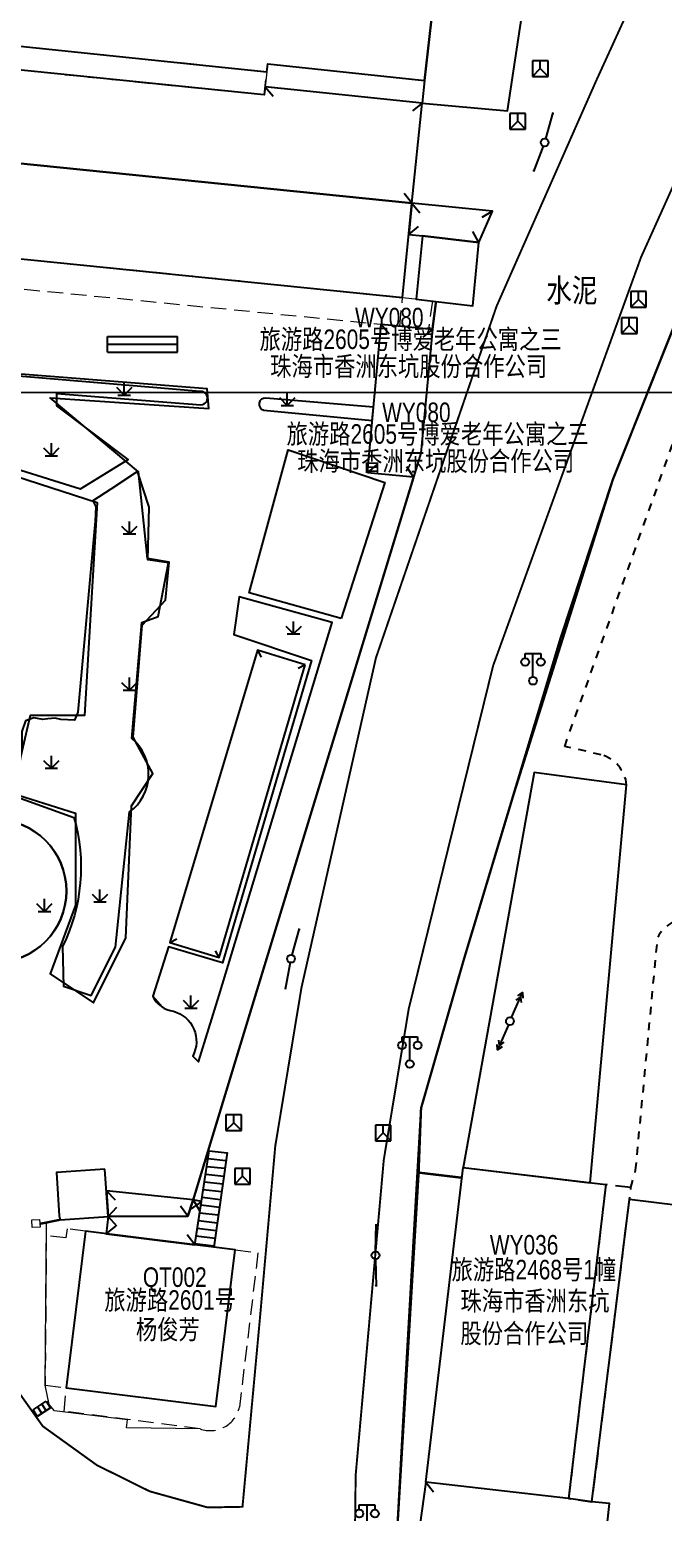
# Model space of a CAD drawing. Extents: x 396500 to 398250, y 1005980 to 1008200.
# Drawn here: x 397127.5 to 397168.1, y 1006658.4 to 1006753.2 of the extents above; entities that cross this region are included whole.
import ezdxf
from ezdxf.enums import TextEntityAlignment as Align

# ---------------------------------------------------------------- set-up
doc = ezdxf.new("R2010")
doc.units = 0
doc.header["$LTSCALE"] = 0.5
doc.linetypes.add('X5', pattern=[3, 2, -1])
doc.linetypes.add('X6', pattern=[2, 1, -1])
doc.layers.get('0').update_dxf_attribs({"linetype": 'CONTINUOUS'})
doc.layers.add('ASSIST', color=7, linetype='CONTINUOUS', plot=False)
for name, color, linetype in [('DLDW', 11, 'CONTINUOUS'), ('DLSS', 4, 'CONTINUOUS'), ('DMTZ', 3, 'CONTINUOUS'), ('GXYZ', 2, 'CONTINUOUS'), ('JMD', 6, 'CONTINUOUS'), ('ZBTZ', 3, 'CONTINUOUS'), ('权属人', 160, 'CONTINUOUS'), ('用地红线', 1, 'CONTINUOUS'), ('编号', 90, 'CONTINUOUS'), ('门牌号', 1, 'CONTINUOUS')]:
    doc.layers.add(name, color=color, linetype=linetype)
doc.layers.add('绘图层', color=6, linetype='CONTINUOUS', lineweight=5)
doc.styles.add('细等线体', font='长等线体_0.TTF', dxfattribs={"width": 0.8})
doc.linetypes.add('10422', pattern='A,2,[150,AAA.SHX,S=1,R=0,X=0,Y=1],2,[177,AAA.SHX,S=1,R=0,X=0,Y=0.8],1e-09', length=4)
doc.linetypes.add('1161', pattern='A,0,[149,AAA.SHX,S=0.15,R=0,X=0,Y=0],-1.6', length=1.6)
doc.linetypes.add('443', pattern='A,5,[169,AAA.SHX,S=0.83,R=0,X=0,Y=0],5', length=10)

# ---------------------------------------------------------------- blocks, each defined once
blk = doc.blocks.new('gc049')
for p, q in [((-1, 1), (-1, -1)), ((1, 1), (-1, 1)), ((-1, -1), (0, 0)), ((0, 0), (0, 1)), ((0, 0), (1, -1)), ((1, -1), (1, 1)), ((-1, -1), (1, -1))]:
    blk.add_line(p, q)
blk = doc.blocks.new('gc041')
for p, q in [((-1, 0.5), (1, 0.5)), ((-1, -0.5), (-1, 0.5)), ((-0.33, 0.5), (-0.33, -0.5)), ((0.33, 0.5), (0.33, -0.5)), ((1, 0.5), (1, -0.5)), ((1, -0.5), (-1, -0.5))]:
    blk.add_line(p, q)
blk = doc.blocks.new('gc097')
for p, q in [((-1, 2.9), (-1, 3.5)), ((-1, 3.5), (1, 3.5)), ((0, 0.5), (0, 3.5)), ((1, 3.5), (1, 2.9))]:
    blk.add_line(p, q)
for centre in [(-1, 2.4), (1, 2.4), (0, 0)]:
    blk.add_circle(centre, 0.5)
blk = doc.blocks.new('gc170')
at = {"linetype": 'Continuous'}
blk.add_circle((0, 0), 0.5, dxfattribs=at)
blk = doc.blocks.new('gc013c')
at = {"linetype": 'Continuous'}
blk.add_line((0.5, 0), (4, 0), dxfattribs=at)
at = {"linetype": 'Continuous', "const_width": 0.15, "flags": 128}
blk.add_lwpolyline([(3.775, 0, 1), (3.925, 0, 1)], format="xyb", close=True, dxfattribs=at)
blk = doc.blocks.new('gc013a')
at = {"linetype": 'Continuous'}
blk.add_line((0.5, 0), (4, 0), dxfattribs=at)
at = {"linetype": 'Continuous', "flags": 128}
for points in [[(2.77, 0.35), (3.38, 0), (2.77, -0.35)], [(3.39, 0.35), (4, 0), (3.39, -0.35)]]:
    blk.add_lwpolyline(points, dxfattribs=at)
blk = doc.blocks.new('gc124')
for p, q in [((-1, 1), (0, 0)), ((-0.8, 0), (0.8, 0)), ((0, 0), (0, 1.6)), ((0, 0), (1, 1))]:
    blk.add_line(p, q)

msp = doc.modelspace()

# ---------------------------------------------------------------- linework, layer by layer
at = {"linetype": 'Continuous', "elevation": -0.412, "flags": 128}
msp.add_lwpolyline([(397147.426, 1006715.54), (397141.545, 1006717.177), (397144.036, 1006726.336), (397150.222, 1006724.229)], close=True, dxfattribs=at)
at = {"layer": 'ASSIST', "linetype": 'Continuous', "flags": 128}
msp.add_lwpolyline([(397132.468, 1006732.579), (397136.968, 1006732.579)], dxfattribs=at)
at = {"layer": 'ASSIST', "linetype": '1161', "flags": 128}
msp.add_lwpolyline([(397113.882, 1006732.202), (397115.386, 1006728.274), (397131.805, 1006722.959), (397130.995, 1006709.325), (397127.527, 1006709.325), (397126.37, 1006704.357), (397130.417, 1006703.086), (397130.417, 1006697.193), (397128.798, 1006692.802), (397131.574, 1006690.954), (397133.655, 1006695.113), (397134.002, 1006703.548), (397135.389, 1006705.628), (397134.117, 1006707.938), (397134.695, 1006715.102), (397136.199, 1006716.72), (397136.43, 1006719.146), (397135.042, 1006719.377), (397134.464, 1006724.923), (397128.798, 1006729.661), (397138.974, 1006728.967), (397138.858, 1006730.238)], close=True, dxfattribs=at)
msp.add_lwpolyline([(397135.368, 1006691.384, 0.259866), (397136.701, 1006690.415, -0.477793), (397137.933, 1006687.54), (397138.299, 1006687.165), (397139.63, 1006691.451), (397146.849, 1006715.279), (397140.906, 1006716.929), (397140.56, 1006714.522), (397145.542, 1006712.857), (397139.842, 1006693.506), (397136.392, 1006694.539), (397135.368, 1006691.384), (397135.968, 1006690.685)], format="xyb", dxfattribs=at)
msp.add_lwpolyline([(397129.846, 1006698.104, 1), (397120.695, 1006698.104, 1)], format="xyb", close=True, dxfattribs=at)
at = {"layer": 'ASSIST', "linetype": 'Continuous', "flags": 128}
msp.add_lwpolyline([(397138.059, 1006675.471), (397138.991, 1006681.476), (397140.132, 1006681.358), (397139.279, 1006675.318)], close=True, dxfattribs=at)
at = {"layer": 'DLDW', "color": 11, "linetype": 'Continuous'}
for p, q in [((397132.468, 1006732.579), (397132.468, 1006733.579)), ((397132.468, 1006733.579), (397136.968, 1006733.579)), ((397136.968, 1006732.579), (397136.968, 1006733.579)), ((397132.468, 1006733.079), (397136.968, 1006733.079))]:
    msp.add_line(p, q, dxfattribs=at)
at = {"layer": 'DLSS', "linetype": 'Continuous', "lineweight": 0, "const_width": 0.125, "flags": 128}
for points in [[(397070.592, 1006751.158), (397110.784, 1006688.554), (397128.334, 1006663.863), (397131.799, 1006661.37), (397135.177, 1006659.698), (397138.891, 1006658.666), (397141.119, 1006658.708), (397142.207, 1006670.464), (397143.217, 1006681.788), (397144.894, 1006691.921), (397149.663, 1006713.026), (397157.385, 1006735.515), (397163.775, 1006749.971), (397169.369, 1006762.209), (397179.901, 1006785.306), (397186.67, 1006799.967), (397186.685, 1006800)], [(397149.314, 1006623.507), (397148.603, 1006637.977), (397148.231, 1006649.64), (397148.364, 1006660.743), (397150.163, 1006680.904), (397151.764, 1006690.577), (397157.163, 1006712.516), (397166.632, 1006738.649), (397178.068, 1006764.018), (397184.459, 1006778.438), (397185.906, 1006781.611), (397205.557, 1006786.99), (397226.483, 1006793.466)]]:
    msp.add_lwpolyline(points, dxfattribs=at)
at = {"layer": 'DLSS', "linetype": 'X6'}
for points in [[(397165.706, 1006704.896, 0.316419), (397164.085, 1006706.817), (397161.746, 1006707.358), (397171.392, 1006734.349), (397169.292, 1006735.608)], [(397165.984, 1006679.127), (397166.287, 1006680.239), (397167.7, 1006695.142, -0.267593), (397169.664, 1006696.386), (397171.437, 1006696.333)]]:
    msp.add_lwpolyline(points, format="xyb", dxfattribs=at)
at = {"layer": 'DMTZ', "linetype": '10422'}
msp.add_lwpolyline([(397159.312, 1006654.667), (397150.97, 1006656.317), (397151.403, 1006664.191), (397152.55, 1006684.207), (397155.31, 1006693.793), (397161.506, 1006714.333), (397164.823, 1006724.411), (397169.292, 1006735.608), (397178.36, 1006757.272), (397186.771, 1006774.251), (397187.655, 1006775.539), (397188.53, 1006776.557), (397189.729, 1006777.041), (397196.868, 1006777.89), (397216.441, 1006780.54), (397218.029, 1006780.744), (397219.46, 1006781.13), (397226.501, 1006784.046), (397231.164, 1006786.175), (397242.018, 1006790.912), (397244.738, 1006792.118), (397248.132, 1006794.454), (397250, 1006796.094)], dxfattribs=at)
at = {"layer": 'DMTZ', "linetype": '10422', "lineweight": 0}
msp.add_lwpolyline([(397138.406, 1006663.693), (397133.701, 1006663.754), (397133.756, 1006664.278), (397129.081, 1006664.855), (397128.746, 1006665.248), (397128.487, 1006666.487), (397128.567, 1006676.895)], dxfattribs=at)
at = {"layer": 'JMD', "linetype": 'Continuous'}
for p, q in [((397142.565, 1006749.557), (397143.083, 1006748.963)), ((397152.618, 1006748.518), (397151.995, 1006748.016)), ((397151.968, 1006742.115), (397151.462, 1006742.735)), ((397151.968, 1006742.115), (397152.474, 1006741.495)), ((397157.123, 1006741.592), (397156.433, 1006741.187)), ((397151.764, 1006740.109), (397152.384, 1006740.614)), ((397156.258, 1006739.594), (397155.859, 1006740.287)), ((397149.996, 1006734.361), (397150.507, 1006733.746)), ((397153.28, 1006734.056), (397152.665, 1006733.545)), ((397149.112, 1006724.86), (397149.728, 1006725.371)), ((397152.076, 1006724.584), (397151.63, 1006725.249)), ((397142.07, 1006713.51), (397142.306, 1006713.069)), ((397145.121, 1006712.572), (397144.681, 1006712.335)), ((397136.471, 1006694.804), (397136.911, 1006695.04)), ((397139.629, 1006693.844), (397139.391, 1006694.284)), ((397138.991, 1006681.476), (397140.132, 1006681.358)), ((397138.838, 1006680.488), (397139.992, 1006680.364)), ((397138.915, 1006680.982), (397140.062, 1006680.861)), ((397138.685, 1006679.5), (397139.852, 1006679.37)), ((397138.761, 1006679.994), (397139.922, 1006679.867)), ((397132.409, 1006678.914), (397132.966, 1006678.34)), ((397138.531, 1006678.511), (397139.711, 1006678.376)), ((397138.608, 1006679.005), (397139.782, 1006678.873)), ((397132.527, 1006677.291), (397133.071, 1006677.877)), ((397137.629, 1006677.292), (397137.157, 1006677.938)), ((397138.49, 1006678.246), (397137.839, 1006677.781)), ((397137.961, 1006678.34), (397138.376, 1006677.655)), ((397138.378, 1006677.523), (397139.571, 1006677.382)), ((397138.454, 1006678.017), (397139.641, 1006677.879)), ((397132.388, 1006676.179), (397133.019, 1006676.67)), ((397132.527, 1006677.291), (397133.056, 1006676.692)), ((397138.224, 1006676.535), (397139.431, 1006676.389)), ((397138.301, 1006677.029), (397139.501, 1006676.886)), ((397138.06, 1006675.47), (397137.578, 1006676.109)), ((397138.071, 1006675.547), (397139.29, 1006675.395)), ((397138.148, 1006676.041), (397139.36, 1006675.892)), ((397152.852, 1006660.293), (397153.342, 1006659.661))]:
    msp.add_line(p, q, dxfattribs=at)
at = {"layer": 'JMD', "color": 6, "linetype": '443', "const_width": 0.15, "flags": 128}
for points in [[(397242.018, 1006790.912), (397237.929, 1006789.127), (397231.164, 1006786.175), (397226.501, 1006784.046), (397219.46, 1006781.13), (397218.029, 1006780.744), (397209.714, 1006779.629), (397189.729, 1006777.041), (397188.53, 1006776.557), (397187.655, 1006775.539), (397186.804, 1006774.315), (397184.312, 1006769.165), (397178.36, 1006757.272), (397169.292, 1006735.608), (397164.823, 1006724.411), (397158.459, 1006704.233), (397155.31, 1006693.793), (397154.177, 1006689.857), (397152.55, 1006684.207), (397152.394, 1006680.089), (397150.97, 1006656.317), (397159.312, 1006654.667), (397158.983, 1006652.643), (397161.726, 1006652.198)], [(397153.28, 1006734.057), (397153.51, 1006735.826)], [(397137.961, 1006678.34), (397140.857, 1006687.86), (397152.076, 1006724.584)], [(397155.165, 1006679.759), (397152.394, 1006680.089)], [(397128.148, 1006676.811), (397129.44, 1006677.071)]]:
    msp.add_lwpolyline(points, dxfattribs=at)
at = {"layer": 'JMD', "linetype": 'Continuous', "flags": 128}
for points in [[(397153.52, 1006756.538), (397143.455, 1006757.712), (397123.948, 1006759.73), (397123.181, 1006752.529), (397142.681, 1006750.512), (397142.735, 1006751.016), (397152.779, 1006749.949)], [(397153.52, 1006756.538), (397152.779, 1006749.949), (397152.618, 1006748.518), (397158.078, 1006748.007), (397159.287, 1006755.929)], [(397151.968, 1006742.115), (397123.535, 1006744.989), (397122.912, 1006738.957), (397151.363, 1006736.072)], [(397156.258, 1006739.594), (397152.635, 1006740.02), (397152.236, 1006735.976), (397155.859, 1006735.549)], [(397149.112, 1006724.86), (397149.996, 1006734.361), (397153.28, 1006734.056), (397152.543, 1006726.115), (397152.076, 1006724.584)], [(397155.243, 1006680.411), (397163.377, 1006679.444), (397165.706, 1006704.896), (397159.791, 1006705.682)], [(397132.307, 1006680.308), (397129.22, 1006680.088), (397129.39, 1006677.316), (397129.44, 1006677.071), (397132.527, 1006677.291)], [(397161.991, 1006659.233), (397152.852, 1006660.293), (397155.243, 1006680.411), (397164.379, 1006679.325)], [(397137.961, 1006678.34), (397132.409, 1006678.914), (397132.527, 1006677.291), (397137.629, 1006677.292)], [(397174.262, 1006652.652), (397164.09, 1006654.066), (397164.607, 1006658.93), (397163.493, 1006659.03), (397165.893, 1006678.392), (397176.468, 1006677.082)], [(397138.49, 1006678.246), (397137.961, 1006678.34), (397137.629, 1006677.292), (397132.527, 1006677.291), (397132.388, 1006676.179), (397138.06, 1006675.47)], [(397131.078, 1006676.343), (397129.832, 1006666.315), (397139.415, 1006665.12), (397140.66, 1006675.146)], [(397164.607, 1006658.93), (397163.493, 1006659.03), (397161.991, 1006659.233), (397152.852, 1006660.293), (397152.344, 1006656.612), (397164.191, 1006655.024)]]:
    msp.add_lwpolyline(points, close=True, dxfattribs=at)
at = {"layer": 'JMD', "linetype": 'X5', "lineweight": 0}
for points in [[(397123.304, 1006753.685), (397122.552, 1006753.765), (397122.311, 1006751.086), (397142.499, 1006749.039), (397142.681, 1006750.512), (397123.181, 1006752.529)], [(397142.735, 1006751.016), (397142.681, 1006750.512), (397142.565, 1006749.557), (397152.618, 1006748.518), (397152.779, 1006749.949)], [(397151.363, 1006736.072), (397153.272, 1006735.854), (397153.031, 1006734.079), (397151.191, 1006734.25)], [(397129.815, 1006675.908), (397128.56, 1006676.064), (397128.487, 1006666.487), (397129.832, 1006666.315), (397130.782, 1006673.961), (397131.078, 1006676.343), (397129.888, 1006676.491)]]:
    msp.add_lwpolyline(points, close=True, dxfattribs=at)
at = {"layer": 'JMD', "linetype": 'Continuous'}
for points in [[(397151.968, 1006742.115), (397152.618, 1006748.518), (397142.565, 1006749.557), (397142.499, 1006749.039), (397122.311, 1006751.086), (397122.447, 1006752.604), (397121.649, 1006752.676), (397121.584, 1006752.124), (397120.964, 1006745.251), (397122.608, 1006745.085), (397123.535, 1006744.989)], [(397156.258, 1006739.594), (397157.123, 1006741.592), (397151.968, 1006742.115), (397151.764, 1006740.109), (397152.635, 1006740.02)]]:
    msp.add_lwpolyline(points, close=True, dxfattribs=at)
at = {"layer": 'JMD', "linetype": 'X5', "lineweight": 0}
msp.add_lwpolyline([(397116.692, 1006737.632), (397151.191, 1006734.25), (397151.363, 1006736.072), (397116.91, 1006739.566)], dxfattribs=at)
at = {"layer": 'JMD', "linetype": 'Continuous', "elevation": -0.336, "flags": 128}
msp.add_lwpolyline([(397145.121, 1006712.572), (397142.07, 1006713.51), (397136.471, 1006694.804), (397139.629, 1006693.844)], close=True, dxfattribs=at)
at = {"layer": 'JMD', "linetype": 'Continuous', "flags": 128}
for points in [[(397138.059, 1006675.471), (397138.991, 1006681.476)], [(397140.132, 1006681.358), (397139.279, 1006675.318)]]:
    msp.add_lwpolyline(points, dxfattribs=at)
at = {"layer": 'JMD', "linetype": 'X5', "flags": 128}
msp.add_lwpolyline([(397165.984, 1006679.127), (397164.379, 1006679.325), (397161.991, 1006659.233), (397163.493, 1006659.03)], close=True, dxfattribs=at)
at = {"layer": 'JMD', "linetype": 'Continuous', "lineweight": 0}
msp.add_lwpolyline([(397128.162, 1006676.599), (397127.663, 1006676.567), (397127.63, 1006677.066), (397128.129, 1006677.098)], close=True, dxfattribs=at)
at = {"layer": 'JMD', "linetype": 'X5', "lineweight": 0}
msp.add_lwpolyline([(397140.66, 1006675.146), (397142.108, 1006674.955), (397140.924, 1006665.088, -0.453073), (397138.406, 1006663.693), (397129.702, 1006664.81), (397129.832, 1006666.315), (397139.415, 1006665.12)], format="xyb", close=True, dxfattribs=at)
at = {"layer": 'ZBTZ', "linetype": '1161', "elevation": -2.025, "flags": 128}
msp.add_lwpolyline([(397138.411, 1006730.061), (397113.631, 1006732.16), (397115.109, 1006728.707), (397130.747, 1006723.835), (397133.789, 1006725.718), (397129.226, 1006729.146), (397129.222, 1006729.923), (397138.448, 1006729.203, 1.040745)], format="xyb", close=True, dxfattribs=at)
at = {"layer": 'ZBTZ', "linetype": '1161'}
msp.add_lwpolyline([(397149.503, 1006729.057), (397142.616, 1006729.627, 0.990671), (397142.486, 1006728.874), (397149.424, 1006728.215)], format="xyb", close=True, dxfattribs=at)
at = {"layer": 'ZBTZ', "linetype": '1161', "flags": 128}
msp.add_lwpolyline([(397134.042, 1006707.87), (397134.042, 1006707.87), (397134.676, 1006715.286), (397135.725, 1006715.673), (397136.381, 1006719.096), (397135.048, 1006719.281), (397135.153, 1006722.662), (397134.398, 1006724.947), (397132.697, 1006723.822), (397131.545, 1006723.07), (397131.729, 1006722.678), (397131.682, 1006721.766), (397130.577, 1006709.545), (397130.36, 1006709.041), (397129.487, 1006709.083), (397129.125, 1006709.158), (397128.647, 1006709.113), (397128.346, 1006709.08), (397127.754, 1006709.184), (397127.23, 1006708.994), (397126.983, 1006708.31), (397126.998, 1006707.585), (397126.909, 1006706.787), (397126.848, 1006706.112), (397126.786, 1006705.325), (397126.496, 1006704.618), (397126.476, 1006704.327), (397126.706, 1006704.113), (397130.328, 1006702.817, -0.185846), (397129.597, 1006694.553), (397129.657, 1006692.02), (397131.433, 1006691.42), (397132.994, 1006694.516), (397133.891, 1006703.165, 0.486676), (397134.042, 1006707.87, 2.472538)], format="xyb", dxfattribs=at)
at = {"layer": 'ZBTZ', "linetype": '1161', "elevation": -1.876, "flags": 128}
msp.add_lwpolyline([(397135.368, 1006691.384, 0.259866), (397136.701, 1006690.415, -0.477793), (397137.933, 1006687.54), (397138.299, 1006687.165), (397139.63, 1006691.451), (397146.849, 1006715.279), (397140.906, 1006716.929), (397140.56, 1006714.522), (397145.542, 1006712.857), (397139.842, 1006693.506), (397136.392, 1006694.539), (397135.368, 1006691.384), (397135.968, 1006690.685)], format="xyb", dxfattribs=at)
at = {"layer": 'ZBTZ', "linetype": '1161'}
msp.add_circle((397125.271, 1006698.104, -1.92), 4.575, dxfattribs=at)
at = {"layer": '用地红线', "linetype": 'Continuous', "const_width": 0.3, "flags": 128}
msp.add_lwpolyline([(396896.967, 1006409.306, -0.090189), (397228.694, 1007024.028), (397387.801, 1007222.911), (397401.305, 1007212.108), (397426.328, 1007243.385), (397412.824, 1007254.188), (397549.486, 1007427.159), (397597.059, 1007408.487), (397590.114, 1007392.957), (397593.63, 1007391.179), (397580.301, 1007365.498), (397677.782, 1007288.139), (397658.983, 1007180.178), (397680.098, 1007163.581), (397691.215, 1007135.064, -0.057003), (397648.052, 1007084.953), (397357.499, 1006816.503, 0.141668), (397271.322, 1006673.857), (397185.657, 1006354.399)], format="xyb", dxfattribs=at)
at = {"layer": '绘图层', "linetype": 'Continuous', "flags": 128}
for points in [[(396900, 1007130), (396900, 1006730), (397300, 1006730), (397300, 1007130)], [(396900, 1006730), (396900, 1006330), (397300, 1006330), (397300, 1006730)]]:
    msp.add_lwpolyline(points, close=True, dxfattribs=at)

# ---------------------------------------------------------------- block references
at = {"layer": 'DLDW', "linetype": 'Continuous', "xscale": 0.5, "yscale": 0.5, "zscale": 0.5}
for p in [(397159.714, 1006711.556, 39.567), (397151.83, 1006687.035, 40.001), (397149.095, 1006657.075)]:
    msp.add_blockref('gc097', p, dxfattribs=at)
at = {"layer": 'GXYZ', "linetype": 'Continuous', "yscale": 0.5, "zscale": 0.5}
for p, xscale in [((397160.181, 1006750.718), 0.5), ((397158.74, 1006747.346), 0.5), ((397140.558, 1006683.28), 0.5), ((397150.125, 1006682.63), 0.4999999999999999), ((397141.118, 1006679.858), 0.5)]:
    msp.add_blockref('gc049', p, dxfattribs=dict(at, xscale=xscale))
at = {"layer": 'GXYZ', "linetype": 'Continuous', "yscale": 0.5}
for name, p, xscale, rotation in [('gc013c', (397160.466, 1006745.991), 0.5, 74.15858054242743), ('gc013c', (397160.466, 1006745.991), 0.5, 248.778817661057), ('gc013c', (397144.225, 1006693.77), 0.4999999999999999, 74.26792360178672), ('gc013c', (397144.225, 1006693.77), 0.5, 259.1643320811031), ('gc013a', (397158.239, 1006689.773), 0.5, 66.51757612561312), ('gc013a', (397158.239, 1006689.773), 0.5, 246.8552417730972), ('gc013c', (397149.638, 1006674.794), 0.5, 88.70822298362633), ('gc013c', (397149.638, 1006674.794), 0.5, 270.8044221031519)]:
    msp.add_blockref(name, p, dxfattribs=dict(at, xscale=xscale, rotation=rotation))
at = {"layer": 'GXYZ', "linetype": 'Continuous', "xscale": 0.5, "yscale": 0.5}
for name, p in [('gc170', (397160.466, 1006745.991)), ('gc049', (397166.471, 1006735.951)), ('gc049', (397165.875, 1006734.282)), ('gc170', (397144.225, 1006693.77)), ('gc170', (397158.239, 1006689.773)), ('gc170', (397149.638, 1006674.794)), ('gc170', (397149.638, 1006674.794))]:
    msp.add_blockref(name, p, dxfattribs=at)
at = {"layer": 'GXYZ', "xscale": 0.5, "yscale": 0.5, "zscale": 0.5, "rotation": 32.63485787700944}
msp.add_blockref('gc041', (397128.266, 1006664.976), dxfattribs=at)
at = {"layer": 'ZBTZ', "linetype": 'Continuous', "xscale": 0.5, "yscale": 0.5}
for p in [(397133.545, 1006729.83), (397143.986, 1006729.169), (397128.882, 1006725.954), (397133.882, 1006720.954), (397144.387, 1006714.554), (397133.882, 1006710.954), (397128.882, 1006705.954), (397128.439, 1006696.796, 17.34), (397131.993, 1006697.409), (397137.82, 1006690.614)]:
    msp.add_blockref('gc124', p, dxfattribs=at)

# ---------------------------------------------------------------- texts
at = {"layer": 'DLSS', "linetype": 'Continuous', "style": '细等线体', "width": 0.8}
msp.add_text('水泥', height=1.5, dxfattribs=at).set_placement((397162.206, 1006736.555, -27.346), align=Align.MIDDLE)
at = {"layer": '权属人', "linetype": 'Continuous', "char_height": 1.25, "attachment_point": 1, "style": '细等线体'}
for s, insert, own_width in [('珠海市香洲东坑股份合作公司', (397142.89, 1006732.299, 24), 20.90507), ('珠海市香洲东坑股份合作公司', (397144.623, 1006726.238, 24), 20.90507), ('珠海市香洲东坑股份合作公司', (397155.069, 1006672.512, 24), 10.57292), ('杨俊芳', (397134.294, 1006670.675, 24), 4.15024)]:
    msp.add_mtext_dynamic_manual_height_columns(s, width=2.47045, gutter_width=1, heights=[0], dxfattribs=dict(at, insert=insert)).dxf.set("width", own_width)
at = {"layer": '编号', "linetype": 'Continuous', "char_height": 1.25, "attachment_point": 1, "style": '细等线体'}
for s, insert in [('WY080', (397148.324, 1006735.416, 24)), ('WY080', (397150.057, 1006729.355, 24)), ('WY036', (397156.955, 1006676.097, 24)), ('QT002', (397134.74, 1006674.025, 24))]:
    msp.add_mtext_dynamic_manual_height_columns(s, width=0.93234, gutter_width=1, heights=[0], dxfattribs=dict(at, insert=insert))
at = {"layer": '门牌号', "linetype": 'Continuous', "char_height": 1.25, "attachment_point": 1, "style": '细等线体'}
for s, insert, own_width in [('\\pt1.8;旅游路2605号博爱老年公寓之三', (397142.209, 1006734.03, 24), 19.99751), ('\\pt1.8;旅游路2605号博爱老年公寓之三', (397143.942, 1006727.97, 24), 19.99751), ('\\pt1.8;旅游路2468号1幢', (397154.504, 1006674.508, 24), 12.53693)]:
    msp.add_mtext_dynamic_manual_height_columns(s, width=9.87209, gutter_width=1, heights=[0.632], dxfattribs=dict(at, insert=insert)).dxf.set("width", own_width)
at = {"layer": '门牌号', "linetype": 'Continuous', "insert": (397132.273, 1006672.563, 24), "char_height": 1.25, "attachment_point": 1, "style": '细等线体'}
msp.add_mtext_dynamic_manual_height_columns('\\pt1.8;旅游路2601号', width=9.87209, gutter_width=1, heights=[0.632], dxfattribs=at)

doc.saveas('drawing.dxf')
